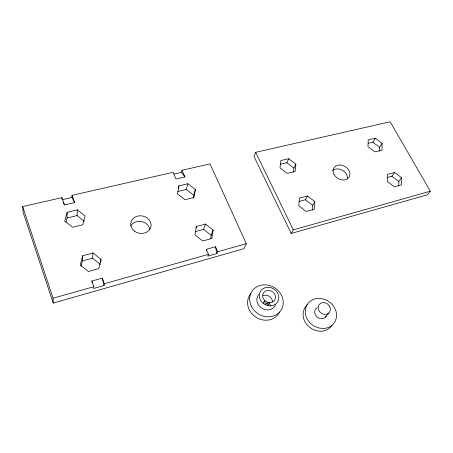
<?xml version="1.0" encoding="UTF-8"?>
<svg xmlns="http://www.w3.org/2000/svg" width="453" height="453" viewBox="0 0 453 453"><rect width="100%" height="100%" fill="white"/><g stroke="black" fill="none" stroke-linecap="round" stroke-linejoin="round"><path stroke-width="0.68" d="M61.902 199.06L61.902 197.65L22.65 206.591L23.194 212.48L53.222 303.063L243.867 248.725L246.296 243.669L210.033 163.895L182.038 170.277L181.489 172.378L184.949 176.953L176.013 179.026L173.125 172.31L72.027 195.339L71.982 197.457L74.654 202.559L64.513 204.943L63.063 202.066M401.607 177.752L401.528 184.903L394.37 186.806L387.315 181.483L387.479 174.326L394.614 172.502L401.607 177.752L398.81 181.466L398.748 185.99M65.968 222.027L67.067 218.035L67.14 212.304L77.31 209.847L85.107 216.007L82.831 224.728L72.605 227.293L64.722 221.03L67.14 212.304M382.139 143.363L381.941 150.153L374.841 151.851L367.955 146.687L368.238 139.892L375.316 138.261L382.139 143.363L379.552 147.276L379.427 151.33M84.241 221.234L77.095 215.583L77.31 209.847M81.03 266.228L82.361 260.979L82.656 255.719L92.99 252.944L101.019 259.331L100.674 262.576M100.464 264.524L92.554 258.216L92.99 252.944M314.852 201.602L314.201 209.337L306.154 211.483L298.793 205.804L299.552 198.057L307.564 196.002L314.852 201.602L312.644 205.328L312.219 210.22M91.823 281.047L93.845 286.704L93.68 288.476L104.094 285.526L104.315 283.748L102.27 278.131L91.823 281.047L92.327 283.074M293.459 172.083L293.878 168.108L295.877 164.15L288.776 158.726L280.849 160.549L279.988 167.876L287.157 173.374L295.118 171.472L295.877 164.15M213.159 229.999L211.862 238.465L202.763 241.007L195 234.971L196.421 226.494L205.481 224.054L213.159 229.999L211.166 235.254L210.622 238.748M193.074 198.425L195.373 189.467L187.899 183.725L178.963 185.889L178.289 188.431M195.373 189.467L193.986 197.463L185.005 199.716L177.457 193.884L178.963 185.889M101.019 259.331L98.794 268.595L88.403 271.483L80.289 264.994L82.656 255.719M178.125 191.443L186.279 189.445L187.899 183.725M195.979 227.825L196.421 226.494M195.277 231.642L203.59 229.382L205.481 224.054M263.352 303.448L264.478 300.288A6.653 5.883 32.7 0 1 265.939 290.894A6.653 5.883 32.7 0 1 275.328 295.684A6.653 5.883 32.7 0 1 269.031 302.61L268.119 305.656L265.617 304.841L263.352 303.448A10.108 8.935 32.7 0 1 262.887 288.759A10.108 8.935 32.7 0 1 277.983 293.697A10.108 8.935 32.7 0 1 270.684 305.849L268.119 305.656L267.355 302.208L264.478 300.288L265.617 304.841L267.355 302.208L269.031 302.61L270.684 305.849M306.732 305.231L305.458 308.787L305.231 312.672A15.991 13.856 40 0 0 310.764 323.623L314.257 326.177L318.21 327.842L322.355 328.499A16.942 14.672 39.9 0 0 333.034 324.388L335.192 321.324L336.375 317.74L336.5 313.867A15.985 13.833 40 0 0 330.916 303.165L327.496 300.684L323.635 299.048L319.591 298.374A16.959 14.689 40.1 0 0 308.969 302.242L304.558 308.136L303.284 311.67L303.057 315.531A15.849 13.771 40.1 0 0 308.521 326.392L311.981 328.923L315.905 330.577L320.011 331.222A16.789 14.581 40.1 0 0 330.611 327.128L332.043 325.101M206.319 249.28L208.493 254.337L207.785 256.149L216.902 253.567L217.655 251.755L215.464 246.732L206.319 249.28L206.613 250.656M255.639 152.327L253.969 156.421L291.205 233.448L427.321 194.807L430.35 191.211L390.169 121.778L255.639 152.327L293.295 229.858L291.205 233.448M280.282 164.252L286.84 162.729L288.776 158.726M298.793 201.489L305.418 199.773L307.564 196.002M368.312 143.25L372.791 142.214L375.316 138.261M387.366 177.417L391.879 176.251L394.614 172.502M325.339 317.276L328.963 312.955A6.472 5.578 39.7 0 0 325.362 302.842A6.472 5.578 39.7 0 0 318.527 309.682A6.472 5.578 39.7 0 0 328.963 312.955M293.295 229.858L430.35 191.211M53.222 303.063L53.092 298.21L93.845 286.704M104.315 283.748L208.493 254.337M217.655 251.755L246.296 243.669M82.361 260.979L92.554 258.216M67.067 218.035L77.095 215.583M62.576 199.609L71.982 197.457M173.975 174.099L181.489 172.378M372.791 142.214L379.552 147.276M391.879 176.251L398.81 181.466M286.84 162.729L293.878 168.108M305.418 199.773L312.644 205.328M186.279 189.445L193.652 195.124M203.59 229.382L211.166 235.254M182.038 170.277L184.949 176.953M72.027 195.339L74.654 202.559M61.902 197.65L64.513 204.943M22.65 206.591L53.092 298.21M102.27 278.131L104.094 285.526M215.464 246.732L216.902 253.567M130.809 225.804A10.108 8.692 10.4 0 1 141.398 221.517A10.108 8.692 10.4 0 1 149.796 229.263M332.57 170.583A8.839 6.914 30.8 0 1 342.066 170.068A8.839 6.914 30.8 0 1 347.519 178.261M279.586 311.975A17.174 15.306 32.9 0 1 255.99 317.242A17.174 15.306 32.9 0 1 250.877 293.578M275.543 304.829A9.977 8.862 32.8 0 1 261.902 308.289A9.977 8.862 32.8 0 1 258.697 294.49M263.097 295.622A6.563 5.827 32.9 0 1 272.53 301.913M326.194 316.115A6.382 5.527 39.9 0 1 316.8 316.766A6.382 5.527 39.9 0 1 317.332 307.576M306.777 305.163A16.806 14.598 40.2 0 1 307.7 304.337M334.02 174.456A8.918 6.942 30.8 0 0 348.634 177.814A8.918 6.942 30.8 0 0 341.862 165.254A8.918 6.942 30.8 0 0 334.02 174.456M134.32 231.013A10.243 8.771 10.7 0 0 150.945 226.676A10.243 8.771 10.7 0 0 137.469 216.149A10.243 8.771 10.7 0 0 134.32 231.013M251.177 305.951A17.361 15.419 32.8 0 0 280.18 311.398A17.361 15.419 32.8 0 0 267.933 285.124A17.361 15.419 32.8 0 0 251.177 305.951"/></g></svg>
